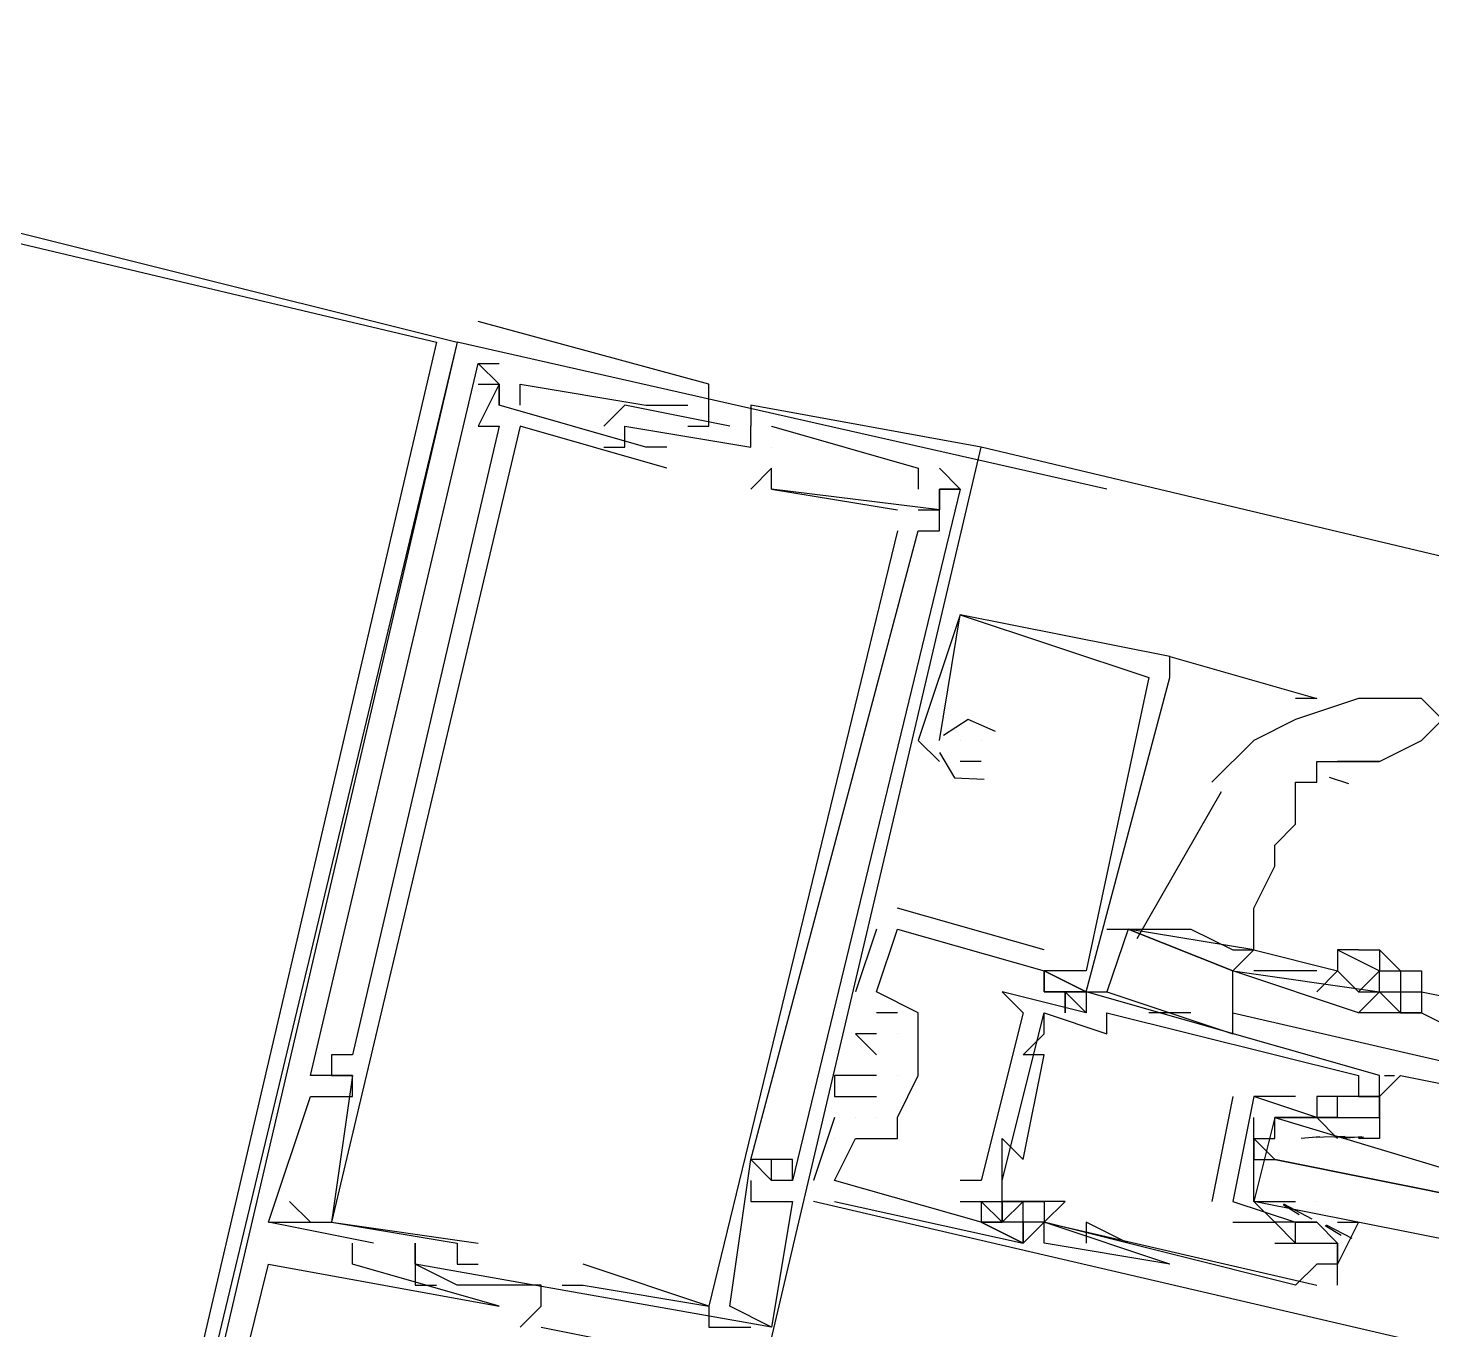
# Model space of a CAD drawing. Header units: feet. Extents: x -84 to 198, y -22 to 181.
# Drawn here: x 104.487 to 105.38, y 30.549 to 31.378 of the extents above; entities that cross this region are included whole.
import ezdxf

# ---------------------------------------------------------------- set-up
doc = ezdxf.new("R2010")
doc.units = ezdxf.units.FT
doc.layers.add('A-LINEA', color=7, linetype='CONTINUOUS')

msp = doc.modelspace()

# ---------------------------------------------------------------- linework, layer by layer
at = {"layer": 'A-LINEA'}
for p, q in [((104.7733, 31.1911), (104.7733, 31.1911)), ((104.7733, 31.1911), (104.7733, 31.1911)), ((104.7733, 31.1911), (104.7733, 31.1911)), ((105.1733, 31.0844), (104.76, 31.1778)), ((104.76, 31.1778), (104.76, 31.1778)), ((104.76, 31.1778), (104.76, 31.1778)), ((104.76, 31.1778), (104.76, 31.1778)), ((104.7733, 31.1644), (104.7867, 31.1644)), ((104.7733, 31.1644), (104.7733, 31.1644)), ((104.7733, 31.1644), (104.7867, 31.1644)), ((104.7733, 31.1644), (104.7733, 31.1644)), ((104.7733, 31.1644), (104.7867, 31.1644)), ((104.7733, 31.1644), (104.7733, 31.1644)), ((104.7867, 31.1644), (104.7867, 31.1644)), ((104.7867, 31.1644), (104.7867, 31.1644)), ((104.7867, 31.1644), (104.7867, 31.1644)), ((104.7733, 31.1511), (104.7733, 31.1511)), ((104.7733, 31.1511), (104.7733, 31.1511)), ((104.7733, 31.1511), (104.7733, 31.1511)), ((104.7867, 31.1511), (104.7867, 31.1378)), ((104.7867, 31.1511), (104.7867, 31.1511)), ((104.7867, 31.1511), (104.7867, 31.1511)), ((104.7867, 31.1511), (104.7867, 31.1511)), ((104.7867, 31.1511), (104.7867, 31.1378)), ((104.7867, 31.1511), (104.7867, 31.1511)), ((104.7867, 31.1511), (104.7867, 31.1511)), ((104.7867, 31.1511), (104.7867, 31.1511)), ((104.7867, 31.1511), (104.7867, 31.1378)), ((104.7867, 31.1511), (104.7867, 31.1511)), ((104.7867, 31.1511), (104.7867, 31.1511)), ((104.7867, 31.1511), (104.7867, 31.1511)), ((104.8, 31.1511), (104.8, 31.1511)), ((104.8, 31.1511), (104.8, 31.1511)), ((104.8, 31.1511), (104.8, 31.1511)), ((104.92, 31.1511), (104.92, 31.1511)), ((104.92, 31.1511), (104.92, 31.1511)), ((104.92, 31.1511), (104.92, 31.1511)), ((104.7867, 31.1378), (104.7867, 31.1378)), ((104.7867, 31.1378), (104.7867, 31.1378)), ((104.7867, 31.1378), (104.7867, 31.1378)), ((104.7867, 31.1378), (104.7867, 31.1378)), ((104.7867, 31.1378), (104.7867, 31.1378)), ((104.7867, 31.1378), (104.7867, 31.1378)), ((104.8, 31.1378), (104.8, 31.1378)), ((104.8, 31.1378), (104.8, 31.1378)), ((104.8, 31.1378), (104.8, 31.1378)), ((104.8667, 31.1378), (104.8667, 31.1378)), ((104.8667, 31.1378), (104.8667, 31.1378)), ((104.8667, 31.1378), (104.8667, 31.1378)), ((104.88, 31.1378), (104.9067, 31.1378)), ((104.88, 31.1378), (104.88, 31.1378)), ((104.88, 31.1378), (104.88, 31.1378)), ((104.88, 31.1378), (104.9067, 31.1378)), ((104.88, 31.1378), (104.88, 31.1378)), ((104.88, 31.1378), (104.88, 31.1378)), ((104.88, 31.1378), (104.9067, 31.1378)), ((104.88, 31.1378), (104.88, 31.1378)), ((104.88, 31.1378), (104.88, 31.1378)), ((104.8933, 31.1378), (104.8933, 31.1378)), ((104.8933, 31.1378), (104.8933, 31.1378)), ((104.8933, 31.1378), (104.8933, 31.1378)), ((104.9067, 31.1378), (104.9067, 31.1378)), ((104.9067, 31.1378), (104.9067, 31.1378)), ((104.9067, 31.1378), (104.9067, 31.1378)), ((104.9467, 31.1378), (104.9467, 31.1378)), ((104.9467, 31.1378), (104.9467, 31.1378)), ((104.9467, 31.1378), (104.9467, 31.1378)), ((104.7733, 31.1244), (104.7733, 31.1244)), ((104.7733, 31.1244), (104.7733, 31.1244)), ((104.7733, 31.1244), (104.7733, 31.1244)), ((104.7867, 31.1244), (104.7867, 31.1244)), ((104.7867, 31.1244), (104.7867, 31.1244)), ((104.7867, 31.1244), (104.7867, 31.1244)), ((104.8, 31.1244), (104.8, 31.1244)), ((104.8, 31.1244), (104.8, 31.1244)), ((104.8, 31.1244), (104.8, 31.1244)), ((104.8533, 31.1244), (104.8533, 31.1244)), ((104.8533, 31.1244), (104.8533, 31.1244)), ((104.8533, 31.1244), (104.8533, 31.1244)), ((104.8667, 31.1244), (104.8667, 31.1244)), ((104.8667, 31.1244), (104.8667, 31.1244)), ((104.8667, 31.1244), (104.8667, 31.1244)), ((104.9067, 31.1244), (104.9067, 31.1244)), ((104.9067, 31.1244), (104.9067, 31.1244)), ((104.9067, 31.1244), (104.9067, 31.1244)), ((104.92, 31.1244), (104.92, 31.1244)), ((104.92, 31.1244), (104.92, 31.1244)), ((104.92, 31.1244), (104.92, 31.1244)), ((104.9333, 31.1244), (104.9333, 31.1244)), ((104.9333, 31.1244), (104.9333, 31.1244)), ((104.9333, 31.1244), (104.9333, 31.1244)), ((104.9467, 31.1244), (104.9467, 31.1244)), ((104.9467, 31.1244), (104.9467, 31.1244)), ((104.9467, 31.1244), (104.9467, 31.1244)), ((104.9467, 31.1244), (104.9467, 31.1244)), ((104.9467, 31.1244), (104.9467, 31.1244)), ((104.9467, 31.1244), (104.9467, 31.1244)), ((104.96, 31.1244), (104.96, 31.1244)), ((104.96, 31.1244), (104.96, 31.1244)), ((104.96, 31.1244), (104.96, 31.1244)), ((104.8533, 31.1111), (104.8533, 31.1111)), ((104.8533, 31.1111), (104.8533, 31.1111)), ((104.8533, 31.1111), (104.8533, 31.1111)), ((104.8667, 31.1111), (104.8667, 31.1111)), ((104.8667, 31.1111), (104.8667, 31.1111)), ((104.8667, 31.1111), (104.8667, 31.1111)), ((104.88, 31.1111), (104.88, 31.1111)), ((104.88, 31.1111), (104.88, 31.1111)), ((104.88, 31.1111), (104.88, 31.1111)), ((104.8933, 31.1111), (104.8933, 31.1111)), ((104.8933, 31.1111), (104.8933, 31.1111)), ((104.8933, 31.1111), (104.8933, 31.1111)), ((104.9467, 31.1111), (104.9467, 31.1111)), ((104.9467, 31.1111), (104.9467, 31.1111)), ((104.9467, 31.1111), (104.9467, 31.1111)), ((104.96, 31.1111), (104.96, 31.1111)), ((104.96, 31.1111), (104.96, 31.1111)), ((104.96, 31.1111), (104.96, 31.1111)), ((105.0933, 31.1111), (105.0933, 31.1111)), ((105.0933, 31.1111), (105.0933, 31.1111)), ((112.7733, 29.2844), (105.0933, 31.1111)), ((105.0933, 31.1111), (105.0933, 31.1111)), ((104.8933, 31.0978), (104.8933, 31.0978)), ((104.8933, 31.0978), (104.8933, 31.0978)), ((104.8933, 31.0978), (104.8933, 31.0978)), ((104.96, 31.0978), (104.96, 31.0978)), ((104.96, 31.0978), (104.96, 31.0978)), ((104.96, 31.0978), (104.96, 31.0978)), ((105.0533, 31.0978), (105.0533, 31.0978)), ((105.0533, 31.0978), (105.0533, 31.0978)), ((105.0533, 31.0978), (105.0533, 31.0978)), ((105.0667, 31.0978), (105.0667, 31.0978)), ((105.0667, 31.0978), (105.0667, 31.0978)), ((105.0667, 31.0978), (105.0667, 31.0978)), ((104.9467, 31.0844), (104.9467, 31.0844)), ((104.9467, 31.0844), (104.9467, 31.0844)), ((104.9467, 31.0844), (104.9467, 31.0844)), ((104.96, 31.0844), (105.04, 31.0711)), ((104.96, 31.0844), (104.96, 31.0844)), ((104.96, 31.0844), (104.96, 31.0844)), ((104.96, 31.0844), (105.04, 31.0711)), ((104.96, 31.0844), (104.96, 31.0844)), ((104.96, 31.0844), (104.96, 31.0844)), ((104.96, 31.0844), (105.04, 31.0711)), ((104.96, 31.0844), (104.96, 31.0844)), ((104.96, 31.0844), (104.96, 31.0844)), ((105.0533, 31.0844), (105.0533, 31.0844)), ((105.0533, 31.0844), (105.0533, 31.0844)), ((105.0533, 31.0844), (105.0533, 31.0844)), ((105.0667, 31.0844), (105.0667, 31.0844)), ((105.0667, 31.0844), (105.0667, 31.0844)), ((105.0667, 31.0844), (105.0667, 31.0844)), ((105.0667, 31.0844), (105.0667, 31.0844)), ((105.0667, 31.0844), (105.0667, 31.0844)), ((105.0667, 31.0844), (105.0667, 31.0844)), ((105.0667, 31.0844), (105.0667, 31.0844)), ((105.0667, 31.0844), (105.0667, 31.0844)), ((105.0667, 31.0844), (105.0667, 31.0844)), ((105.08, 31.0844), (105.08, 31.0844)), ((105.08, 31.0844), (105.08, 31.0844)), ((105.08, 31.0844), (105.08, 31.0844)), ((105.08, 31.0844), (105.08, 31.0844)), ((105.08, 31.0844), (105.08, 31.0844)), ((105.08, 31.0844), (105.08, 31.0844)), ((105.04, 31.0711), (105.04, 31.0711)), ((105.04, 31.0711), (105.04, 31.0711)), ((105.04, 31.0711), (105.04, 31.0711)), ((105.0533, 31.0711), (105.0533, 31.0711)), ((105.0533, 31.0711), (105.0533, 31.0711)), ((105.0533, 31.0711), (105.0533, 31.0711)), ((105.0667, 31.0711), (105.0667, 31.0711)), ((105.0667, 31.0711), (105.0667, 31.0711)), ((105.0667, 31.0711), (105.0667, 31.0711)), ((105.0667, 31.0711), (105.0667, 31.0711)), ((105.0667, 31.0711), (105.0667, 31.0711)), ((105.0667, 31.0711), (105.0667, 31.0711)), ((105.04, 31.0578), (105.04, 31.0578)), ((105.04, 31.0578), (105.04, 31.0578)), ((105.04, 31.0578), (105.04, 31.0578)), ((105.0533, 31.0578), (105.0533, 31.0578)), ((105.0533, 31.0578), (105.0533, 31.0578)), ((105.0533, 31.0578), (105.0533, 31.0578)), ((105.0667, 31.0578), (105.0667, 31.0578)), ((105.0667, 31.0578), (105.0667, 31.0578)), ((105.0667, 31.0578), (105.0667, 31.0578)), ((105.08, 31.0044), (105.08, 31.0044)), ((105.08, 31.0044), (105.08, 31.0044)), ((105.08, 31.0044), (105.08, 31.0044)), ((105.08, 31.0044), (105.08, 31.0044)), ((105.08, 31.0044), (105.08, 31.0044)), ((105.08, 31.0044), (105.08, 31.0044)), ((105.2, 30.9778), (105.2, 30.9778)), ((105.2, 30.9778), (105.2, 30.9778)), ((105.2, 30.9778), (105.2, 30.9778)), ((105.2133, 30.9778), (105.3067, 30.9511)), ((105.2133, 30.9644), (105.2133, 30.9778)), ((105.2133, 30.9778), (105.2133, 30.9778)), ((105.2133, 30.9644), (105.2133, 30.9778)), ((105.2133, 30.9778), (105.2133, 30.9778)), ((105.2133, 30.9644), (105.2133, 30.9778)), ((105.2133, 30.9778), (105.2133, 30.9778)), ((105.2, 30.9644), (105.2, 30.9644)), ((105.2, 30.9644), (105.2, 30.9644)), ((105.2, 30.9644), (105.2, 30.9644)), ((105.2133, 30.9644), (105.2133, 30.9644)), ((105.2133, 30.9644), (105.2133, 30.9644)), ((105.2133, 30.9644), (105.2133, 30.9644)), ((105.3067, 30.9511), (105.2933, 30.9511)), ((105.0533, 30.9244), (105.0667, 30.9111)), ((105.0533, 30.9244), (105.0533, 30.9244)), ((105.0533, 30.9244), (105.0667, 30.9111)), ((105.0533, 30.9244), (105.0533, 30.9244)), ((105.0533, 30.9244), (105.0667, 30.9111)), ((105.0533, 30.9244), (105.0533, 30.9244)), ((105.0667, 30.9244), (105.0667, 30.9244)), ((105.0667, 30.9244), (105.0667, 30.9244)), ((105.0667, 30.9244), (105.0667, 30.9244)), ((105.0667, 30.9244), (105.0667, 30.9244)), ((105.0667, 30.9244), (105.0667, 30.9244)), ((105.0667, 30.9244), (105.0667, 30.9244)), ((105.08, 30.9244), (105.08, 30.9244)), ((105.08, 30.9244), (105.08, 30.9244)), ((105.08, 30.9244), (105.08, 30.9244)), ((105.0933, 30.9244), (105.0933, 30.9244)), ((105.0933, 30.9244), (105.0933, 30.9244)), ((105.0933, 30.9244), (105.0933, 30.9244)), ((105.0933, 30.9244), (105.0933, 30.9244)), ((105.0933, 30.9244), (105.0933, 30.9244)), ((105.0933, 30.9244), (105.0933, 30.9244)), ((105.0667, 30.9111), (105.0667, 30.9111)), ((105.0667, 30.9111), (105.0667, 30.9111)), ((105.0667, 30.9111), (105.0667, 30.9111)), ((105.0933, 30.9111), (105.08, 30.9111)), ((105.08, 30.9111), (105.08, 30.9111)), ((105.0933, 30.9111), (105.08, 30.9111)), ((105.08, 30.9111), (105.08, 30.9111)), ((105.0933, 30.9111), (105.08, 30.9111)), ((105.08, 30.9111), (105.08, 30.9111)), ((105.0933, 30.9111), (105.0933, 30.9111)), ((105.0933, 30.9111), (105.0933, 30.9111)), ((105.0933, 30.9111), (105.0933, 30.9111)), ((105.32, 30.9111), (105.3467, 30.9111)), ((105.3272, 30.8968), (105.3149, 30.9009)), ((105.2459, 30.8917), (105.1922, 30.7982)), ((105.1333, 30.7911), (105.04, 30.8178)), ((105.04, 30.8178), (105.04, 30.8178)), ((105.1333, 30.7911), (105.04, 30.8178)), ((105.04, 30.8178), (105.04, 30.8178)), ((105.1333, 30.7911), (105.04, 30.8178)), ((105.04, 30.8178), (105.04, 30.8178)), ((105.0267, 30.8044), (105.0133, 30.7644)), ((105.0267, 30.8044), (105.0133, 30.7644)), ((105.0267, 30.8044), (105.0133, 30.7644)), ((105.0267, 30.8044), (105.0267, 30.8044)), ((105.0267, 30.8044), (105.0267, 30.8044)), ((105.0267, 30.8044), (105.0267, 30.8044)), ((105.04, 30.8044), (105.04, 30.8044)), ((105.04, 30.8044), (105.04, 30.8044)), ((105.04, 30.8044), (105.04, 30.8044)), ((105.04, 30.8044), (105.04, 30.8044)), ((105.04, 30.8044), (105.04, 30.8044)), ((105.04, 30.8044), (105.04, 30.8044)), ((105.1733, 30.8044), (105.1867, 30.8044)), ((105.1333, 30.7911), (105.1333, 30.7911)), ((105.1333, 30.7911), (105.1333, 30.7911)), ((105.1333, 30.7911), (105.1333, 30.7911)), ((105.2667, 30.7911), (105.2667, 30.7911)), ((105.2667, 30.7911), (105.2667, 30.7911)), ((105.2667, 30.7911), (105.32, 30.7778)), ((105.3467, 30.7911), (105.3467, 30.7911)), ((105.1333, 30.7778), (105.1333, 30.7778)), ((105.1333, 30.7778), (105.1333, 30.7778)), ((105.1333, 30.7778), (105.1333, 30.7778)), ((105.1333, 30.7778), (105.1333, 30.7778)), ((105.1333, 30.7778), (105.1333, 30.7778)), ((105.1333, 30.7778), (105.1333, 30.7778)), ((105.1333, 30.7778), (105.1333, 30.7778)), ((105.1333, 30.7778), (105.1333, 30.7778)), ((105.1333, 30.7778), (105.1333, 30.7778)), ((105.16, 30.7778), (105.16, 30.7778)), ((105.16, 30.7778), (105.16, 30.7778)), ((105.16, 30.7778), (105.16, 30.7778)), ((105.2533, 30.7778), (105.2533, 30.7778)), ((105.3067, 30.7778), (105.2667, 30.7778)), ((105.0133, 30.7644), (105.0133, 30.7644)), ((105.0133, 30.7644), (105.0133, 30.7644)), ((105.0133, 30.7644), (105.0133, 30.7644)), ((105.0267, 30.7644), (105.0267, 30.7644)), ((105.0267, 30.7644), (105.0267, 30.7644)), ((105.0267, 30.7644), (105.0267, 30.7644)), ((105.0267, 30.7644), (105.0267, 30.7644)), ((105.0267, 30.7644), (105.0267, 30.7644)), ((105.0267, 30.7644), (105.0267, 30.7644)), ((105.1067, 30.7644), (105.1067, 30.7644)), ((105.1333, 30.7644), (105.1333, 30.7644)), ((105.1333, 30.7644), (105.1333, 30.7644)), ((105.1333, 30.7644), (105.1333, 30.7644)), ((105.1333, 30.7644), (105.1333, 30.7644)), ((105.1333, 30.7644), (105.1333, 30.7644)), ((105.1333, 30.7644), (105.1333, 30.7644)), ((105.1333, 30.7644), (105.1333, 30.7644)), ((105.1333, 30.7644), (105.1333, 30.7644)), ((105.1333, 30.7644), (105.1333, 30.7644)), ((105.1333, 30.7644), (105.1333, 30.7644)), ((105.1333, 30.7644), (105.1333, 30.7644)), ((105.1333, 30.7644), (105.1333, 30.7644)), ((105.1467, 30.7644), (105.1467, 30.7644)), ((105.1467, 30.7644), (105.1467, 30.7644)), ((105.1467, 30.7644), (105.1467, 30.7644)), ((105.1467, 30.7644), (105.1467, 30.7644)), ((105.1467, 30.7644), (105.1467, 30.7644)), ((105.1467, 30.7644), (105.1467, 30.7644)), ((105.16, 30.7644), (105.16, 30.7644)), ((105.16, 30.7644), (105.1733, 30.7644)), ((105.16, 30.7644), (105.16, 30.7644)), ((105.16, 30.7644), (105.16, 30.7644)), ((105.16, 30.7644), (105.16, 30.7644)), ((105.16, 30.7644), (105.16, 30.7644)), ((105.16, 30.7644), (105.16, 30.7644)), ((105.16, 30.7644), (105.16, 30.7644)), ((105.1733, 30.7644), (105.2533, 30.7378)), ((105.36, 30.7644), (105.3733, 30.7644)), ((105.3733, 30.7644), (105.44, 30.7511)), ((105.04, 30.7511), (105.0267, 30.7511)), ((105.0267, 30.7511), (105.0267, 30.7511)), ((105.04, 30.7511), (105.0267, 30.7511)), ((105.0267, 30.7511), (105.0267, 30.7511)), ((105.04, 30.7511), (105.0267, 30.7511)), ((105.0267, 30.7511), (105.0267, 30.7511)), ((105.04, 30.7511), (105.04, 30.7511)), ((105.04, 30.7511), (105.04, 30.7511)), ((105.04, 30.7511), (105.04, 30.7511)), ((105.0533, 30.7511), (105.0533, 30.7511)), ((105.0533, 30.7511), (105.0533, 30.7511)), ((105.0533, 30.7511), (105.0533, 30.7511)), ((105.1067, 30.6444), (105.1333, 30.7511)), ((105.1067, 30.6444), (105.1333, 30.7511)), ((105.1067, 30.6444), (105.1333, 30.7511)), ((105.12, 30.7511), (105.12, 30.7511)), ((105.1333, 30.7511), (105.1333, 30.7511)), ((105.16, 30.7511), (105.16, 30.7511)), ((105.1733, 30.7511), (105.1733, 30.7511)), ((105.2267, 30.7511), (105.2, 30.7511)), ((105.2533, 30.7511), (105.4267, 30.7111)), ((105.3733, 30.7511), (105.4267, 30.7244)), ((105.0133, 30.7378), (105.0133, 30.7378)), ((105.0133, 30.7378), (105.0133, 30.7378)), ((105.0133, 30.7378), (105.0133, 30.7378)), ((105.0267, 30.7378), (105.0267, 30.7378)), ((105.0267, 30.7378), (105.0267, 30.7378)), ((105.0267, 30.7378), (105.0267, 30.7378)), ((105.04, 30.7378), (105.04, 30.7378)), ((105.04, 30.7378), (105.04, 30.7378)), ((105.04, 30.7378), (105.04, 30.7378)), ((105.0533, 30.7378), (105.0533, 30.7378)), ((105.0533, 30.7378), (105.0533, 30.7378)), ((105.0533, 30.7378), (105.0533, 30.7378)), ((105.0533, 30.7378), (105.0533, 30.7378)), ((105.1333, 30.7378), (105.1333, 30.7378)), ((105.1733, 30.7378), (105.1733, 30.7378)), ((104.68, 30.7244), (104.68, 30.7244)), ((104.68, 30.7244), (104.68, 30.7244)), ((104.68, 30.7244), (104.68, 30.7244)), ((104.6933, 30.7244), (104.6933, 30.7244)), ((104.6933, 30.7244), (104.6933, 30.7244)), ((104.6933, 30.7244), (104.6933, 30.7244)), ((105.0267, 30.7244), (105.0267, 30.7244)), ((105.0267, 30.7244), (105.0267, 30.7244)), ((105.0267, 30.7244), (105.0267, 30.7244)), ((105.12, 30.7244), (105.12, 30.7244)), ((105.1333, 30.7244), (105.1333, 30.7244)), ((104.6667, 30.7111), (104.6667, 30.7111)), ((104.6667, 30.7111), (104.6667, 30.7111)), ((104.6667, 30.7111), (104.6667, 30.7111)), ((104.68, 30.7111), (104.68, 30.7111)), ((104.68, 30.7111), (104.68, 30.7111)), ((104.68, 30.7111), (104.68, 30.7111)), ((104.68, 30.7111), (104.68, 30.7111)), ((104.68, 30.7111), (104.68, 30.7111)), ((104.68, 30.7111), (104.68, 30.7111)), ((104.6933, 30.7111), (104.6933, 30.7111)), ((104.6933, 30.7111), (104.6933, 30.7111)), ((104.6933, 30.7111), (104.6933, 30.7111)), ((104.6933, 30.7111), (104.6933, 30.7111)), ((104.6933, 30.7111), (104.6933, 30.7111)), ((104.6933, 30.7111), (104.6933, 30.7111)), ((105, 30.7111), (105, 30.7111)), ((105, 30.7111), (105, 30.7111)), ((105, 30.7111), (105, 30.7111)), ((105.0133, 30.7111), (105.0133, 30.7111)), ((105.0133, 30.7111), (105.0133, 30.7111)), ((105.0133, 30.7111), (105.0133, 30.7111)), ((105.0267, 30.7111), (105.0267, 30.7111)), ((105.0267, 30.7111), (105.0267, 30.7111)), ((105.0267, 30.7111), (105.0267, 30.7111)), ((105.04, 30.7111), (105.04, 30.7111)), ((105.04, 30.7111), (105.04, 30.7111)), ((105.04, 30.7111), (105.04, 30.7111)), ((105.0533, 30.7111), (105.0533, 30.7111)), ((105.0533, 30.7111), (105.0533, 30.7111)), ((105.0533, 30.7111), (105.0533, 30.7111)), ((105.0533, 30.7111), (105.0533, 30.7111)), ((105.0533, 30.7111), (105.0533, 30.7111)), ((105.3333, 30.7111), (105.3333, 30.7111)), ((105.3467, 30.7111), (105.3467, 30.7111)), ((105.3467, 30.7111), (105.3467, 30.7111)), ((105.3467, 30.6978), (105.3467, 30.7111)), ((105.3467, 30.6978), (105.3467, 30.7111)), ((105.3467, 30.6978), (105.3467, 30.7111)), ((105.3499, 30.7113), (105.3561, 30.7112)), ((105.3499, 30.7113), (105.3561, 30.7112)), ((105.3499, 30.7113), (105.3561, 30.7112)), ((104.6667, 30.6978), (104.6667, 30.6978)), ((104.6667, 30.6978), (104.6667, 30.6978)), ((104.6667, 30.6978), (104.6667, 30.6978)), ((104.6933, 30.6978), (104.6933, 30.6978)), ((104.6933, 30.6978), (104.6933, 30.6978)), ((104.6933, 30.6978), (104.6933, 30.6978)), ((105, 30.6978), (105, 30.6978)), ((105, 30.6978), (105, 30.6978)), ((105, 30.6978), (105, 30.6978)), ((105.0267, 30.6978), (105.0267, 30.6978)), ((105.0267, 30.6978), (105.0267, 30.6978)), ((105.0267, 30.6978), (105.0267, 30.6978)), ((105.2533, 30.6978), (105.24, 30.6311)), ((105.2533, 30.6978), (105.2533, 30.6978)), ((105.2667, 30.6978), (105.2667, 30.6978)), ((105.2667, 30.6978), (105.2667, 30.6978)), ((105.2933, 30.6978), (105.2933, 30.6978)), ((105.3067, 30.6978), (105.3067, 30.6978)), ((105.3067, 30.6978), (105.3067, 30.6978)), ((105.32, 30.6978), (105.32, 30.6978)), ((105.3333, 30.6978), (105.3333, 30.6978)), ((105.3333, 30.6978), (105.3333, 30.6978)), ((105.3467, 30.6978), (105.3467, 30.6978)), ((105, 30.6844), (104.9867, 30.6444)), ((105, 30.6844), (104.9867, 30.6444)), ((105, 30.6844), (104.9867, 30.6444)), ((105, 30.6844), (105, 30.6844)), ((105, 30.6844), (105, 30.6844)), ((105, 30.6844), (105, 30.6844)), ((105.0133, 30.6844), (105.0133, 30.6844)), ((105.0133, 30.6844), (105.0133, 30.6844)), ((105.0133, 30.6844), (105.0133, 30.6844)), ((105.0133, 30.6844), (105.0133, 30.6844)), ((105.0133, 30.6844), (105.0133, 30.6844)), ((105.0133, 30.6844), (105.0133, 30.6844)), ((105.0267, 30.6844), (105.0267, 30.6844)), ((105.0267, 30.6844), (105.0267, 30.6844)), ((105.0267, 30.6844), (105.0267, 30.6844)), ((105.04, 30.6844), (105.04, 30.6844)), ((105.04, 30.6844), (105.04, 30.6844)), ((105.04, 30.6844), (105.04, 30.6844)), ((105.2667, 30.6444), (105.2667, 30.6844)), ((105.2933, 30.6844), (105.2933, 30.6844)), ((105.3067, 30.6844), (105.3067, 30.6844)), ((105.3067, 30.6844), (105.3067, 30.6844)), ((105.32, 30.6711), (105.3067, 30.6844)), ((105.32, 30.6844), (105.32, 30.6844)), ((105.32, 30.6844), (105.32, 30.6844)), ((105.3333, 30.6844), (105.3333, 30.6844)), ((105.3467, 30.6844), (105.3467, 30.6844)), ((105, 30.6711), (105, 30.6711)), ((105, 30.6711), (105, 30.6711)), ((105, 30.6711), (105, 30.6711)), ((105.0133, 30.6711), (105.0133, 30.6711)), ((105.0133, 30.6711), (105.0133, 30.6711)), ((105.0133, 30.6711), (105.0133, 30.6711)), ((105.04, 30.6711), (105.04, 30.6711)), ((105.04, 30.6711), (105.04, 30.6711)), ((105.04, 30.6711), (105.04, 30.6711)), ((105.1067, 30.6711), (105.1067, 30.6711)), ((105.2667, 30.6711), (105.2667, 30.6578)), ((105.2969, 30.6713), (105.3087, 30.6723)), ((105.3044, 30.672), (105.3248, 30.6725)), ((105.3067, 30.6711), (105.3067, 30.6711)), ((105.3182, 30.6719), (105.3365, 30.6722)), ((105.32, 30.6711), (105.32, 30.6711)), ((105.3235, 30.6713), (105.3354, 30.6723)), ((104.9467, 30.6578), (104.9467, 30.6578)), ((104.9467, 30.6578), (104.9467, 30.6578)), ((104.9467, 30.6578), (104.9467, 30.6578)), ((104.9467, 30.6578), (104.9467, 30.6578)), ((104.9467, 30.6578), (104.9467, 30.6578)), ((104.9467, 30.6578), (104.9467, 30.6578)), ((104.96, 30.6578), (104.96, 30.6578)), ((104.96, 30.6578), (104.96, 30.6578)), ((104.96, 30.6578), (104.96, 30.6578)), ((104.9733, 30.6578), (104.9733, 30.6578)), ((104.9733, 30.6578), (104.9733, 30.6578)), ((104.9733, 30.6578), (104.9733, 30.6578)), ((105.12, 30.6578), (105.12, 30.6578)), ((104.9467, 30.6444), (104.9467, 30.6444)), ((104.9467, 30.6444), (104.9467, 30.6444)), ((104.9467, 30.6444), (104.9467, 30.6444)), ((104.96, 30.6444), (104.96, 30.6444)), ((104.96, 30.6444), (104.96, 30.6444)), ((104.96, 30.6444), (104.96, 30.6444)), ((104.96, 30.6444), (104.96, 30.6444)), ((104.96, 30.6444), (104.96, 30.6444)), ((104.96, 30.6444), (104.96, 30.6444)), ((104.96, 30.6444), (104.96, 30.6444)), ((104.96, 30.6444), (104.96, 30.6444)), ((104.96, 30.6444), (104.96, 30.6444)), ((104.9733, 30.6444), (104.9733, 30.6444)), ((104.9733, 30.6444), (104.9733, 30.6444)), ((104.9733, 30.6444), (104.9733, 30.6444)), ((104.9733, 30.6444), (104.9733, 30.6444)), ((104.9733, 30.6444), (104.9733, 30.6444)), ((104.9733, 30.6444), (104.9733, 30.6444)), ((104.9867, 30.6444), (104.9867, 30.6444)), ((104.9867, 30.6444), (104.9867, 30.6444)), ((104.9867, 30.6444), (104.9867, 30.6444)), ((105, 30.6444), (105, 30.6444)), ((105, 30.6444), (105, 30.6444)), ((105, 30.6444), (105, 30.6444)), ((105, 30.6444), (105, 30.6444)), ((105, 30.6444), (105, 30.6444)), ((105, 30.6444), (105, 30.6444)), ((105.08, 30.6444), (105.08, 30.6444)), ((105.0933, 30.6444), (105.0933, 30.6444)), ((105.1067, 30.6444), (105.1067, 30.6444)), ((104.6533, 30.6311), (104.6667, 30.6178)), ((104.6533, 30.6311), (104.6533, 30.6311)), ((104.6533, 30.6311), (104.6667, 30.6178)), ((104.6533, 30.6311), (104.6533, 30.6311)), ((104.6533, 30.6311), (104.6667, 30.6178)), ((104.6533, 30.6311), (104.6533, 30.6311)), ((104.9467, 30.6311), (104.9467, 30.6311)), ((104.9467, 30.6311), (104.9467, 30.6311)), ((104.9467, 30.6311), (104.9467, 30.6311)), ((104.9733, 30.6311), (104.9733, 30.6311)), ((104.9733, 30.6311), (104.9733, 30.6311)), ((104.9733, 30.6311), (104.9733, 30.6311)), ((105.3867, 30.5378), (104.9867, 30.6311)), ((105, 30.6311), (105, 30.6311)), ((105, 30.6311), (105, 30.6311)), ((105, 30.6311), (105, 30.6311)), ((105.08, 30.6311), (105.08, 30.6311)), ((105.0933, 30.6311), (105.0933, 30.6311)), ((105.0933, 30.6311), (105.0933, 30.6311)), ((105.0933, 30.6311), (105.0933, 30.6311)), ((105.1067, 30.6311), (105.1067, 30.6311)), ((105.1067, 30.6178), (105.1067, 30.6311)), ((105.1067, 30.6178), (105.1067, 30.6311)), ((105.12, 30.6178), (105.12, 30.6311)), ((105.12, 30.6178), (105.12, 30.6311)), ((105.1333, 30.6311), (105.1333, 30.6311)), ((105.1467, 30.6311), (105.1467, 30.6311)), ((105.24, 30.6311), (105.24, 30.6311)), ((105.2533, 30.6311), (105.2533, 30.6311)), ((105.2533, 30.6311), (105.2533, 30.6311)), ((105.28, 30.6311), (105.28, 30.6311)), ((105.3067, 30.6311), (105.3067, 30.6311)), ((105.2956, 30.6226), (105.2854, 30.6289)), ((105.3038, 30.6198), (105.2858, 30.6294)), ((104.64, 30.6178), (104.64, 30.6178)), ((104.64, 30.6178), (104.64, 30.6178)), ((104.64, 30.6178), (104.64, 30.6178)), ((104.64, 30.6178), (104.64, 30.6178)), ((104.64, 30.6178), (104.64, 30.6178)), ((104.64, 30.6178), (104.64, 30.6178)), ((104.64, 30.6178), (104.64, 30.6178)), ((104.64, 30.6178), (104.64, 30.6178)), ((104.64, 30.6178), (104.64, 30.6178)), ((104.6533, 30.6178), (104.6533, 30.6178)), ((104.6533, 30.6178), (104.6533, 30.6178)), ((104.6533, 30.6178), (104.6533, 30.6178)), ((104.6667, 30.6178), (104.6667, 30.6178)), ((104.6667, 30.6178), (104.6667, 30.6178)), ((104.6667, 30.6178), (104.6667, 30.6178)), ((104.68, 30.6178), (104.68, 30.6178)), ((104.68, 30.6178), (104.68, 30.6178)), ((104.68, 30.6178), (104.68, 30.6178)), ((104.68, 30.6178), (104.68, 30.6178)), ((104.68, 30.6178), (104.68, 30.6178)), ((104.68, 30.6178), (104.68, 30.6178)), ((104.68, 30.6178), (104.68, 30.6178)), ((104.68, 30.6178), (104.68, 30.6178)), ((104.68, 30.6178), (104.68, 30.6178)), ((105.0933, 30.6178), (105.0933, 30.6178)), ((105.0933, 30.6178), (105.0933, 30.6178)), ((105.0933, 30.6178), (105.0933, 30.6178)), ((105.0933, 30.6178), (105.0933, 30.6178)), ((105.0933, 30.6178), (105.0933, 30.6178)), ((105.0933, 30.6178), (105.0933, 30.6178)), ((105.1067, 30.6178), (105.1067, 30.6178)), ((105.1067, 30.6178), (105.1067, 30.6178)), ((105.1067, 30.6178), (105.1067, 30.6178)), ((105.1067, 30.6178), (105.1067, 30.6178)), ((105.12, 30.6178), (105.12, 30.6178)), ((105.12, 30.6178), (105.12, 30.6178)), ((105.12, 30.6178), (105.12, 30.6178)), ((105.1333, 30.6178), (105.1333, 30.6178)), ((105.1333, 30.6178), (105.1333, 30.6178)), ((105.1333, 30.6178), (105.1333, 30.6178)), ((105.2133, 30.5911), (105.1333, 30.6178)), ((105.2133, 30.5911), (105.1333, 30.6178)), ((105.1333, 30.6178), (105.1333, 30.6178)), ((105.1333, 30.6178), (105.1333, 30.6178)), ((105.1867, 30.6044), (105.16, 30.6178)), ((105.16, 30.6178), (105.16, 30.6044)), ((105.2533, 30.6178), (105.2533, 30.6178)), ((105.28, 30.6178), (105.28, 30.6178)), ((105.28, 30.6178), (105.28, 30.6178)), ((105.2933, 30.6178), (105.2933, 30.6178)), ((105.2933, 30.6178), (105.2933, 30.6178)), ((105.2933, 30.6178), (105.3067, 30.6178)), ((105.3067, 30.6178), (105.3067, 30.6178)), ((105.3222, 30.6093), (105.3121, 30.6155)), ((105.3292, 30.6075), (105.313, 30.6159)), ((104.6933, 30.6044), (104.6933, 30.6044)), ((104.6933, 30.6044), (104.6933, 30.6044)), ((104.6933, 30.6044), (104.6933, 30.6044)), ((104.7067, 30.6044), (104.7067, 30.6044)), ((104.7067, 30.6044), (104.7067, 30.6044)), ((104.7067, 30.6044), (104.7067, 30.6044)), ((104.7333, 30.6044), (104.7333, 30.6044)), ((104.7333, 30.6044), (104.7333, 30.6044)), ((104.7333, 30.6044), (104.7333, 30.6044)), ((104.76, 30.6044), (104.76, 30.6044)), ((104.76, 30.6044), (104.76, 30.6044)), ((104.76, 30.6044), (104.76, 30.6044)), ((104.7733, 30.6044), (104.7733, 30.6044)), ((104.7733, 30.6044), (104.7733, 30.6044)), ((104.7733, 30.6044), (104.7733, 30.6044)), ((105.12, 30.6044), (105.12, 30.6044)), ((105.12, 30.6044), (105.12, 30.6044)), ((105.12, 30.6044), (105.12, 30.6044)), ((105.12, 30.6044), (105.12, 30.6044)), ((105.12, 30.6044), (105.12, 30.6044)), ((105.12, 30.6044), (105.12, 30.6044)), ((105.1333, 30.6044), (105.1333, 30.6044)), ((105.1867, 30.6044), (105.1867, 30.6044)), ((105.28, 30.6044), (105.28, 30.6044)), ((105.2933, 30.6044), (105.2933, 30.6044)), ((105.32, 30.5778), (105.32, 30.6044)), ((105.32, 30.6044), (105.32, 30.6044)), ((105.32, 30.6044), (105.32, 30.6044)), ((104.64, 30.5911), (104.64, 30.5911)), ((104.64, 30.5911), (104.64, 30.5911)), ((104.64, 30.5911), (104.64, 30.5911)), ((104.6933, 30.5911), (104.6933, 30.5911)), ((104.6933, 30.5911), (104.6933, 30.5911)), ((104.6933, 30.5911), (104.6933, 30.5911)), ((104.7333, 30.5911), (104.7333, 30.5911)), ((104.7333, 30.5911), (104.7333, 30.5911)), ((104.7333, 30.5911), (104.7333, 30.5911)), ((104.7333, 30.5911), (104.7333, 30.5911)), ((104.7333, 30.5911), (104.7333, 30.5911)), ((104.7333, 30.5911), (104.7333, 30.5911)), ((104.7333, 30.5911), (104.7333, 30.5911)), ((104.7333, 30.5911), (104.7333, 30.5911)), ((104.7333, 30.5911), (104.7333, 30.5911)), ((104.76, 30.5911), (104.76, 30.5911)), ((104.76, 30.5911), (104.76, 30.5911)), ((104.76, 30.5911), (104.76, 30.5911)), ((104.7733, 30.5911), (104.7733, 30.5911)), ((104.7733, 30.5911), (104.7733, 30.5911)), ((104.7733, 30.5911), (104.7733, 30.5911)), ((104.84, 30.5911), (104.84, 30.5911)), ((104.84, 30.5911), (104.84, 30.5911)), ((104.84, 30.5911), (104.84, 30.5911)), ((105.3067, 30.5911), (105.3067, 30.5911)), ((105.32, 30.5911), (105.32, 30.5911)), ((104.7333, 30.5778), (104.7333, 30.5778)), ((104.7333, 30.5778), (104.7333, 30.5778)), ((104.7333, 30.5778), (104.7333, 30.5778)), ((104.7333, 30.5778), (104.7333, 30.5778)), ((104.7333, 30.5778), (104.7333, 30.5778)), ((104.7333, 30.5778), (104.7333, 30.5778)), ((104.7467, 30.5778), (104.7467, 30.5778)), ((104.7467, 30.5778), (104.7467, 30.5778)), ((104.7467, 30.5778), (104.7467, 30.5778)), ((104.76, 30.5778), (104.76, 30.5778)), ((104.76, 30.5778), (104.76, 30.5778)), ((104.76, 30.5778), (104.76, 30.5778)), ((104.7733, 30.5778), (104.7733, 30.5778)), ((104.7733, 30.5778), (104.7733, 30.5778)), ((104.7733, 30.5778), (104.7733, 30.5778)), ((104.8133, 30.5778), (104.8133, 30.5778)), ((104.8133, 30.5778), (104.8133, 30.5778)), ((104.8133, 30.5778), (104.8133, 30.5778)), ((104.8267, 30.5778), (104.8267, 30.5778)), ((104.8267, 30.5778), (104.8267, 30.5778)), ((104.8267, 30.5778), (104.8267, 30.5778)), ((104.84, 30.5778), (104.84, 30.5778)), ((104.84, 30.5778), (104.84, 30.5778)), ((104.84, 30.5778), (104.84, 30.5778)), ((105.2933, 30.5778), (105.2933, 30.5778)), ((105.3067, 30.5778), (105.3067, 30.5778)), ((105.32, 30.5778), (105.32, 30.5778)), ((104.7867, 30.5644), (104.7867, 30.5644)), ((104.7867, 30.5644), (104.7867, 30.5644)), ((104.7867, 30.5644), (104.7867, 30.5644)), ((104.8133, 30.5644), (104.8133, 30.5644)), ((104.8133, 30.5644), (104.8133, 30.5644)), ((104.8133, 30.5644), (104.8133, 30.5644)), ((104.92, 30.5644), (104.92, 30.5644)), ((104.92, 30.5644), (104.92, 30.5644)), ((104.92, 30.5644), (104.92, 30.5644)), ((104.92, 30.5644), (104.92, 30.5644)), ((104.92, 30.5644), (104.92, 30.5644)), ((104.92, 30.5644), (104.92, 30.5644)), ((104.9333, 30.5644), (104.9333, 30.5644)), ((104.9333, 30.5644), (104.9333, 30.5644)), ((104.9333, 30.5644), (104.9333, 30.5644)), ((104.8, 30.5511), (104.8, 30.5511)), ((104.8, 30.5511), (104.8, 30.5511)), ((104.8, 30.5511), (104.8, 30.5511)), ((104.8133, 30.5511), (104.8133, 30.5511)), ((104.8133, 30.5511), (104.8133, 30.5511)), ((104.8133, 30.5511), (104.8133, 30.5511)), ((104.92, 30.5511), (104.92, 30.5511)), ((104.92, 30.5511), (104.92, 30.5511)), ((104.92, 30.5511), (104.92, 30.5511)), ((104.9467, 30.5511), (104.9467, 30.5511)), ((104.9467, 30.5511), (104.9467, 30.5511)), ((104.9467, 30.5511), (104.9467, 30.5511)), ((104.96, 30.5511), (104.96, 30.5511)), ((104.96, 30.5511), (104.96, 30.5511)), ((104.96, 30.5511), (104.96, 30.5511)), ((104.96, 30.5511), (104.96, 30.5511)), ((104.96, 30.5511), (104.96, 30.5511)), ((104.96, 30.5511), (104.96, 30.5511))]:
    msp.add_line(p, q, dxfattribs=at)
for points in [[(103.96, 31.3778), (104.76, 31.1778), (104.5733, 30.3778), (103.76, 30.5644), (103.96, 31.3778)], [(103.96, 31.3644), (104.7467, 31.1778), (104.56, 30.3778), (103.7733, 30.5778), (103.96, 31.3644)], [(104.9067, 31.1244), (104.92, 31.1244), (104.92, 31.1511), (104.7733, 31.1911)], [(104.9067, 31.1244), (104.92, 31.1244), (104.92, 31.1511), (104.7733, 31.1911)], [(104.9067, 31.1244), (104.92, 31.1244), (104.92, 31.1511), (104.7733, 31.1911)], [(104.76, 31.1778), (104.6, 30.5111), (104.6133, 30.4978)], [(104.76, 31.1778), (104.6, 30.5111), (104.6133, 30.4978)], [(104.76, 31.1778), (104.6, 30.5111), (104.6133, 30.4978)], [(104.7067, 30.6044), (104.64, 30.6178), (104.6667, 30.6978), (104.6933, 30.6978), (104.6933, 30.7111), (104.68, 30.7111), (104.6667, 30.7111), (104.7733, 31.1644)], [(104.7067, 30.6044), (104.64, 30.6178), (104.6667, 30.6978), (104.6933, 30.6978), (104.6933, 30.7111), (104.68, 30.7111), (104.6667, 30.7111), (104.7733, 31.1644)], [(104.7067, 30.6044), (104.64, 30.6178), (104.6667, 30.6978), (104.6933, 30.6978), (104.6933, 30.7111), (104.68, 30.7111), (104.6667, 30.7111), (104.7733, 31.1644)], [(104.8933, 31.1111), (104.88, 31.1111), (104.7867, 31.1378), (104.7867, 31.1511), (104.7733, 31.1644)], [(104.8933, 31.1111), (104.88, 31.1111), (104.7867, 31.1378), (104.7867, 31.1511), (104.7733, 31.1644)], [(104.8933, 31.1111), (104.88, 31.1111), (104.7867, 31.1378), (104.7867, 31.1511), (104.7733, 31.1644)], [(104.7733, 31.1511), (104.7867, 31.1511), (104.7733, 31.1244), (104.7867, 31.1244), (104.6933, 30.7244), (104.68, 30.7244), (104.68, 30.7111), (104.6933, 30.7111), (104.68, 30.6178)], [(104.7733, 31.1511), (104.7867, 31.1511), (104.7733, 31.1244), (104.7867, 31.1244), (104.6933, 30.7244), (104.68, 30.7244), (104.68, 30.7111), (104.6933, 30.7111), (104.68, 30.6178)], [(104.7733, 31.1511), (104.7867, 31.1511), (104.7733, 31.1244), (104.7867, 31.1244), (104.6933, 30.7244), (104.68, 30.7244), (104.68, 30.7111), (104.6933, 30.7111), (104.68, 30.6178)], [(104.8, 31.1378), (104.8, 31.1511), (104.88, 31.1378), (104.8933, 31.1378)], [(104.8, 31.1378), (104.8, 31.1511), (104.88, 31.1378), (104.8933, 31.1378)], [(104.8, 31.1378), (104.8, 31.1511), (104.88, 31.1378), (104.8933, 31.1378)], [(104.9333, 31.1244), (104.8667, 31.1378), (104.8533, 31.1244)], [(104.9333, 31.1244), (104.8667, 31.1378), (104.8533, 31.1244)], [(104.9333, 31.1244), (104.8667, 31.1378), (104.8533, 31.1244)], [(104.9333, 30.4444), (104.9333, 30.4311), (105.0933, 31.1111), (104.9467, 31.1378), (104.9467, 31.1244)], [(104.9333, 30.4444), (104.9333, 30.4311), (105.0933, 31.1111), (104.9467, 31.1378), (104.9467, 31.1244)], [(104.9333, 30.4444), (104.9333, 30.4311), (105.0933, 31.1111), (104.9467, 31.1378), (104.9467, 31.1244)], [(104.8933, 31.0978), (104.8, 31.1244), (104.68, 30.6178), (104.7733, 30.6044), (104.7733, 30.6044)], [(104.8933, 31.0978), (104.8, 31.1244), (104.68, 30.6178), (104.7733, 30.6044), (104.7733, 30.6044)], [(104.8933, 31.0978), (104.8, 31.1244), (104.68, 30.6178), (104.7733, 30.6044), (104.7733, 30.6044)], [(104.8533, 31.1111), (104.8667, 31.1111), (104.8667, 31.1244), (104.9467, 31.1111), (104.9467, 31.1244)], [(104.8533, 31.1111), (104.8667, 31.1111), (104.8667, 31.1244), (104.9467, 31.1111), (104.9467, 31.1244)], [(104.8533, 31.1111), (104.8667, 31.1111), (104.8667, 31.1244), (104.9467, 31.1111), (104.9467, 31.1244)], [(104.96, 31.1244), (105.0533, 31.0978), (105.0533, 31.0844)], [(104.96, 31.1244), (105.0533, 31.0978), (105.0533, 31.0844)], [(104.96, 31.1244), (105.0533, 31.0978), (105.0533, 31.0844)], [(104.9733, 30.6444), (104.9733, 30.6578), (104.9467, 30.6578), (105.0533, 31.0578), (105.0667, 31.0578), (105.0667, 31.0844), (105.08, 31.0844), (105.0667, 31.0844), (105.0667, 31.0711), (104.96, 31.0844), (104.96, 31.0978), (104.9467, 31.0844)], [(104.9733, 30.6444), (104.9733, 30.6578), (104.9467, 30.6578), (105.0533, 31.0578), (105.0667, 31.0578), (105.0667, 31.0844), (105.08, 31.0844), (105.0667, 31.0844), (105.0667, 31.0711), (104.96, 31.0844), (104.96, 31.0978), (104.9467, 31.0844)], [(104.9733, 30.6444), (104.9733, 30.6578), (104.9467, 30.6578), (105.0533, 31.0578), (105.0667, 31.0578), (105.0667, 31.0844), (105.08, 31.0844), (105.0667, 31.0844), (105.0667, 31.0711), (104.96, 31.0844), (104.96, 31.0978), (104.9467, 31.0844)], [(105.0667, 31.0978), (105.08, 31.0844), (104.9733, 30.6444), (104.96, 30.6444), (104.96, 30.6578)], [(105.0667, 31.0978), (105.08, 31.0844), (104.9733, 30.6444), (104.96, 30.6444), (104.96, 30.6578)], [(105.0667, 31.0978), (105.08, 31.0844), (104.9733, 30.6444), (104.96, 30.6444), (104.96, 30.6578)], [(105.0533, 31.0711), (105.0667, 31.0711), (105.0667, 31.0844)], [(105.0533, 31.0711), (105.0667, 31.0711), (105.0667, 31.0844)], [(105.0533, 31.0711), (105.0667, 31.0711), (105.0667, 31.0844)], [(105.04, 31.0578), (104.92, 30.5644), (104.84, 30.5911), (104.84, 30.5911)], [(105.04, 31.0578), (104.92, 30.5644), (104.84, 30.5911), (104.84, 30.5911)], [(105.04, 31.0578), (104.92, 30.5644), (104.84, 30.5911), (104.84, 30.5911)], [(105.2133, 30.9778), (105.08, 31.0044), (105.0533, 30.9244)], [(105.2133, 30.9778), (105.08, 31.0044), (105.0533, 30.9244)], [(105.2133, 30.9778), (105.08, 31.0044), (105.0533, 30.9244)], [(105.0667, 30.9244), (105.08, 31.0044), (105.2, 30.9644), (105.16, 30.7778), (105.1333, 30.7778), (105.1333, 30.7778)], [(105.0667, 30.9244), (105.08, 31.0044), (105.2, 30.9644), (105.16, 30.7778), (105.1333, 30.7778), (105.1333, 30.7778)], [(105.0667, 30.9244), (105.08, 31.0044), (105.2, 30.9644), (105.16, 30.7778), (105.1333, 30.7778), (105.1333, 30.7778)], [(105, 30.6311), (105.12, 30.6044), (105.1333, 30.6178), (105.12, 30.6178), (105.12, 30.6044), (105.0933, 30.6178), (105.1067, 30.6178), (105.0933, 30.6311), (105.0933, 30.6178), (105, 30.6444), (105.0133, 30.6711), (105.04, 30.6711), (105.04, 30.6844), (105.0533, 30.7111), (105.0533, 30.7378), (105.0533, 30.7511), (105.0267, 30.7644), (105.04, 30.8044), (105.1333, 30.7778), (105.1333, 30.7644), (105.1333, 30.7778), (105.16, 30.7644), (105.1467, 30.7644), (105.16, 30.7644), (105.2133, 30.9644)], [(105, 30.6311), (105.12, 30.6044), (105.1333, 30.6178), (105.12, 30.6178), (105.12, 30.6044), (105.0933, 30.6178), (105.1067, 30.6178), (105.0933, 30.6311), (105.0933, 30.6178), (105, 30.6444), (105.0133, 30.6711), (105.04, 30.6711), (105.04, 30.6844), (105.0533, 30.7111), (105.0533, 30.7378), (105.0533, 30.7511), (105.0267, 30.7644), (105.04, 30.8044), (105.1333, 30.7778), (105.1333, 30.7644), (105.1333, 30.7778), (105.16, 30.7644), (105.1467, 30.7644), (105.16, 30.7644), (105.2133, 30.9644)], [(105, 30.6311), (105.12, 30.6044), (105.1333, 30.6178), (105.12, 30.6178), (105.12, 30.6044), (105.0933, 30.6178), (105.1067, 30.6178), (105.0933, 30.6311), (105.0933, 30.6178), (105, 30.6444), (105.0133, 30.6711), (105.04, 30.6711), (105.04, 30.6844), (105.0533, 30.7111), (105.0533, 30.7378), (105.0533, 30.7511), (105.0267, 30.7644), (105.04, 30.8044), (105.1333, 30.7778), (105.1333, 30.7644), (105.1333, 30.7778), (105.16, 30.7644), (105.1467, 30.7644), (105.16, 30.7644), (105.2133, 30.9644)], [(105.3733, 30.9511), (105.36, 30.9511), (105.3333, 30.9511), (105.2933, 30.9378), (105.2667, 30.9244), (105.24, 30.8978)], [(105.3467, 30.9111), (105.3733, 30.9244), (105.3867, 30.9378), (105.3733, 30.9511)], [(105.1024, 30.9302), (105.0851, 30.9377), (105.0693, 30.9276)], [(105.1024, 30.9302), (105.0851, 30.9377), (105.0693, 30.9276)], [(105.1024, 30.9302), (105.0851, 30.9377), (105.0693, 30.9276)], [(105.0667, 30.9168), (105.0764, 30.9006), (105.0951, 30.8997)], [(105.0667, 30.9168), (105.0764, 30.9006), (105.0951, 30.8997)], [(105.0667, 30.9168), (105.0764, 30.9006), (105.0951, 30.8997)], [(105.2667, 30.7911), (105.2667, 30.8044), (105.2667, 30.8178), (105.28, 30.8444), (105.28, 30.8578), (105.2933, 30.8711), (105.2933, 30.8844), (105.2933, 30.8978), (105.3067, 30.8978), (105.3067, 30.9111), (105.32, 30.9111)], [(105.3467, 30.9111), (105.3333, 30.9111), (105.32, 30.9111)], [(105.2533, 30.7378), (105.2533, 30.7778), (105.1867, 30.8044), (105.1733, 30.7644)], [(105.2667, 30.7911), (105.2667, 30.7911), (105.1867, 30.8044), (105.1867, 30.8044), (105.2533, 30.7778), (105.2667, 30.7911), (105.2667, 30.7911)], [(105.1867, 30.8044), (105.2, 30.8044), (105.2267, 30.8044), (105.2533, 30.7911), (105.2667, 30.7911), (105.2667, 30.7911)], [(105.3333, 30.7911), (105.32, 30.7911), (105.32, 30.7778), (105.3067, 30.7644)], [(105.32, 30.7911), (105.3467, 30.7778), (105.3333, 30.7644)], [(105.3333, 30.7911), (105.3467, 30.7911), (105.3467, 30.7778)], [(105.36, 30.7778), (105.36, 30.7778), (105.3467, 30.7911), (105.3467, 30.7778), (105.3467, 30.7778)], [(105.16, 30.7644), (105.16, 30.7644), (105.1333, 30.7778), (105.1333, 30.7778), (105.16, 30.7644)], [(105.16, 30.7644), (105.16, 30.7644), (105.1333, 30.7778), (105.1333, 30.7778), (105.16, 30.7644)], [(105.16, 30.7644), (105.16, 30.7644), (105.1333, 30.7778), (105.1333, 30.7778), (105.16, 30.7644)], [(105.2533, 30.7778), (105.3467, 30.7644), (105.3333, 30.7511), (105.2533, 30.7778)], [(105.32, 30.7778), (105.3333, 30.7644), (105.3467, 30.7644), (105.3467, 30.7644)], [(105.3467, 30.7644), (105.3467, 30.7778), (105.36, 30.7778), (105.36, 30.7644)], [(105.36, 30.7778), (105.3733, 30.7778), (105.3733, 30.7644), (105.3733, 30.7511), (105.3733, 30.7511)], [(105.36, 30.7778), (105.36, 30.7778), (105.3733, 30.7778)], [(105.3467, 30.7111), (105.16, 30.7644), (105.16, 30.7511), (105.1067, 30.7644), (105.12, 30.7511), (105.0933, 30.6444), (105.08, 30.6444)], [(105.1467, 30.7644), (105.1467, 30.7511), (105.1467, 30.7644), (105.1333, 30.7644), (105.1467, 30.7644), (105.16, 30.7511)], [(105.1467, 30.7644), (105.1467, 30.7511), (105.1467, 30.7644), (105.1333, 30.7644), (105.1467, 30.7644), (105.16, 30.7511)], [(105.1467, 30.7644), (105.1467, 30.7511), (105.1467, 30.7644), (105.1333, 30.7644), (105.1467, 30.7644), (105.16, 30.7511)], [(105.1467, 30.7511), (105.1467, 30.7644), (105.1467, 30.7511), (105.1467, 30.7644)], [(105.1467, 30.7511), (105.1467, 30.7644), (105.1467, 30.7511), (105.1467, 30.7644)], [(105.1467, 30.7511), (105.1467, 30.7644), (105.1467, 30.7511), (105.1467, 30.7644)], [(105.36, 30.7644), (105.36, 30.7511), (105.3467, 30.7644), (105.36, 30.7644)], [(105.28, 30.6044), (105.32, 30.6044), (105.32, 30.5911), (105.3067, 30.5911), (105.2933, 30.5778), (105.1333, 30.6178), (105.1467, 30.6311), (105.1067, 30.6311), (105.1067, 30.6444), (105.1067, 30.6711), (105.12, 30.6578), (105.1333, 30.7244), (105.12, 30.7244), (105.1333, 30.7378), (105.1333, 30.7511), (105.1733, 30.7378), (105.1733, 30.7511)], [(105.1733, 30.7511), (105.3333, 30.7111), (105.3333, 30.6978), (105.3467, 30.6978), (105.3333, 30.6978), (105.3067, 30.6978), (105.3067, 30.6978)], [(105.36, 30.7511), (105.36, 30.7511), (105.3333, 30.7511)], [(105.3733, 30.7511), (105.36, 30.7511), (105.3733, 30.7511)], [(105.0267, 30.7378), (105.0133, 30.7378), (105.0267, 30.7244)], [(105.0267, 30.7378), (105.0133, 30.7378), (105.0267, 30.7244)], [(105.0267, 30.7378), (105.0133, 30.7378), (105.0267, 30.7244)], [(105.04, 30.6844), (105.0533, 30.7111), (105.0533, 30.7111), (105.0533, 30.7378)], [(105.0267, 30.7111), (105.0133, 30.7111), (105, 30.7111), (105, 30.6978), (105.0267, 30.6978)], [(105.0267, 30.7111), (105.0133, 30.7111), (105, 30.7111), (105, 30.6978), (105.0267, 30.6978)], [(105.0267, 30.7111), (105.0133, 30.7111), (105, 30.7111), (105, 30.6978), (105.0267, 30.6978)], [(105.3333, 30.6844), (105.3467, 30.6844), (105.3467, 30.7111)], [(105.3467, 30.6978), (105.3467, 30.6978), (105.36, 30.7111), (105.4267, 30.6978)], [(105.3467, 30.6978), (105.3467, 30.6978), (105.36, 30.7111)], [(105.3467, 30.6978), (105.3467, 30.6978), (105.36, 30.7111)], [(105.32, 30.6844), (105.3067, 30.6844), (105.32, 30.6844), (105.32, 30.6978), (105.3067, 30.6978), (105.3067, 30.6844), (105.2667, 30.6978), (105.2533, 30.6311), (105.2933, 30.6178), (105.28, 30.6178), (105.2933, 30.6044), (105.2933, 30.6178), (105.3067, 30.6178), (105.3067, 30.6178)], [(105.2933, 30.6978), (105.2667, 30.6978), (105.2667, 30.6978)], [(105.28, 30.6844), (105.2933, 30.6844), (105.3067, 30.6844), (105.3333, 30.6844), (105.3467, 30.6844), (105.3467, 30.6978), (105.3467, 30.6711), (105.3333, 30.6711)], [(105.3067, 30.6844), (105.2933, 30.6844), (105.28, 30.6844), (105.2667, 30.6311), (105.28, 30.6311), (105.2933, 30.6311)], [(105.4, 30.6044), (105.2667, 30.6311), (105.2667, 30.6444), (105.2667, 30.6578), (105.28, 30.6578), (105.4133, 30.6311), (105.28, 30.6578), (105.2667, 30.6711), (105.28, 30.6711), (105.28, 30.6844), (105.4133, 30.6444)], [(104.96, 30.5511), (104.9333, 30.5644), (104.9467, 30.6578), (104.96, 30.6444)], [(104.96, 30.5511), (104.9333, 30.5644), (104.9467, 30.6578), (104.96, 30.6444)], [(104.96, 30.5511), (104.9333, 30.5644), (104.9467, 30.6578), (104.96, 30.6444)], [(104.9733, 30.6444), (104.9733, 30.6578), (104.9733, 30.6578), (104.9467, 30.6578)], [(104.9733, 30.6444), (104.9733, 30.6578), (104.9733, 30.6578), (104.9467, 30.6578)], [(104.9733, 30.6444), (104.9733, 30.6578), (104.9733, 30.6578), (104.9467, 30.6578)], [(104.9467, 30.6444), (104.9467, 30.6311), (104.9733, 30.6311), (104.96, 30.5511), (104.7333, 30.5911), (104.7333, 30.6044), (104.7333, 30.5911)], [(104.9467, 30.6444), (104.9467, 30.6311), (104.9733, 30.6311), (104.96, 30.5511), (104.7333, 30.5911), (104.7333, 30.6044), (104.7333, 30.5911)], [(104.9467, 30.6444), (104.9467, 30.6311), (104.9733, 30.6311), (104.96, 30.5511), (104.7333, 30.5911), (104.7333, 30.6044), (104.7333, 30.5911)], [(105.08, 30.6311), (105.1333, 30.6311), (105.1333, 30.6178), (105.3067, 30.5778)], [(105.1067, 30.6311), (105.1067, 30.6178), (105.1067, 30.6311)], [(105.12, 30.6311), (105.1067, 30.6178), (105.12, 30.6311)], [(105.1067, 30.6311), (105.1067, 30.6178), (105.1067, 30.6311)], [(105.32, 30.6178), (105.3333, 30.6178), (105.32, 30.5911), (105.32, 30.6044), (105.3067, 30.6178), (105.2933, 30.6178), (105.28, 30.6178), (105.2667, 30.6311)], [(104.64, 30.6178), (104.68, 30.6178), (104.76, 30.6044), (104.76, 30.5911), (104.7733, 30.5911)], [(104.64, 30.6178), (104.68, 30.6178), (104.76, 30.6044), (104.76, 30.5911), (104.7733, 30.5911)], [(104.64, 30.6178), (104.68, 30.6178), (104.76, 30.6044), (104.76, 30.5911), (104.7733, 30.5911)], [(105.12, 30.6178), (105.12, 30.6178), (105.0933, 30.6178), (105.0933, 30.6178), (105.12, 30.6044), (105.12, 30.6178)], [(105.2133, 30.5911), (105.2133, 30.5911), (105.2133, 30.5911), (105.1333, 30.6044), (105.1333, 30.6178)], [(105.2533, 30.6178), (105.28, 30.6178), (105.28, 30.6178)], [(104.6267, 30.5378), (104.64, 30.5911), (104.7867, 30.5644), (104.6933, 30.5911), (104.6933, 30.6044)], [(104.6267, 30.5378), (104.64, 30.5911), (104.7867, 30.5644), (104.6933, 30.5911), (104.6933, 30.6044)], [(104.6267, 30.5378), (104.64, 30.5911), (104.7867, 30.5644), (104.6933, 30.5911), (104.6933, 30.6044)], [(104.8, 30.5511), (104.8133, 30.5644), (104.8133, 30.5778), (104.7733, 30.5778), (104.76, 30.5778), (104.7333, 30.5911), (104.7333, 30.5778), (104.7467, 30.5778)], [(104.8, 30.5511), (104.8133, 30.5644), (104.8133, 30.5778), (104.7733, 30.5778), (104.76, 30.5778), (104.7333, 30.5911), (104.7333, 30.5778), (104.7467, 30.5778)], [(104.8, 30.5511), (104.8133, 30.5644), (104.8133, 30.5778), (104.7733, 30.5778), (104.76, 30.5778), (104.7333, 30.5911), (104.7333, 30.5778), (104.7467, 30.5778)], [(104.8267, 30.5778), (104.84, 30.5778), (104.92, 30.5644), (104.92, 30.5511), (104.9467, 30.5511)], [(104.8267, 30.5778), (104.84, 30.5778), (104.92, 30.5644), (104.92, 30.5511), (104.9467, 30.5511)], [(104.8267, 30.5778), (104.84, 30.5778), (104.92, 30.5644), (104.92, 30.5511), (104.9467, 30.5511)], [(104.8133, 30.5511), (104.9467, 30.5244), (104.9333, 30.4578)], [(104.8133, 30.5511), (104.9467, 30.5244), (104.9333, 30.4578)], [(104.8133, 30.5511), (104.9467, 30.5244), (104.9333, 30.4578)]]:
    msp.add_lwpolyline(points, dxfattribs=at)

doc.saveas('drawing.dxf')
